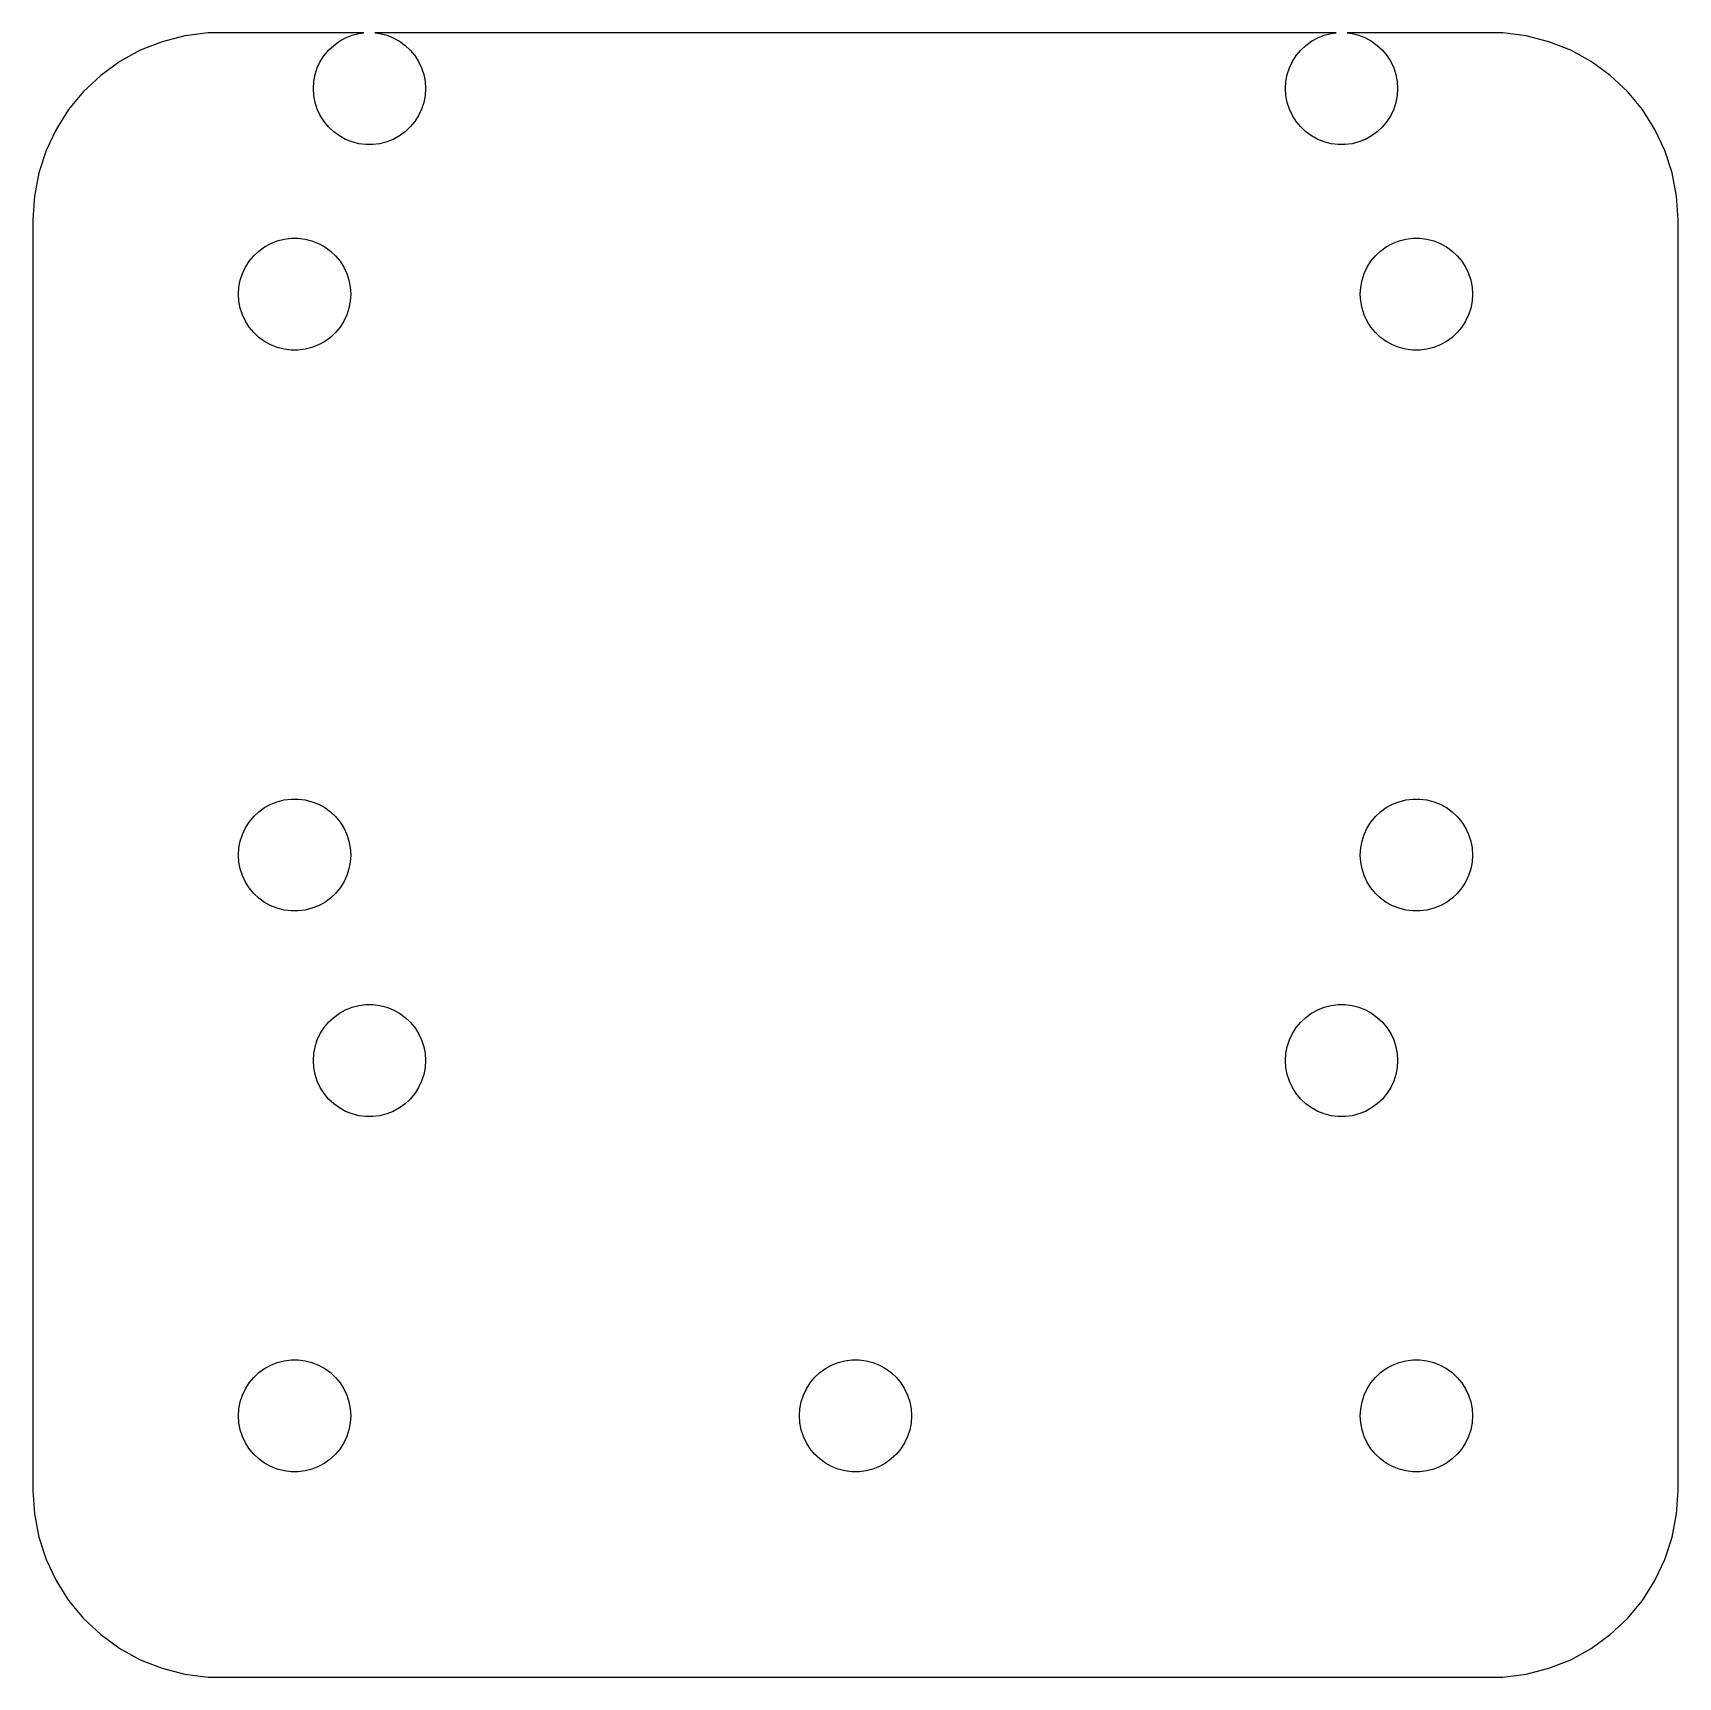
# Model space of a CAD drawing. Header units: metres. Extents: x -22 to 22, y -22 to 22.
import ezdxf

# ---------------------------------------------------------------- set-up
doc = ezdxf.new("R2010")
doc.units = ezdxf.units.M

msp = doc.modelspace()

# ---------------------------------------------------------------- linework, layer by layer
for p, q in [((-18.5451, 21.7553), (-19.1289, 21.5241)), ((-17.9369, 21.9114), (-18.5451, 21.7553)), ((-17.3139, 21.9901), (-17.9369, 21.9114)), ((-13.1488, 21.9901), (-17.3139, 21.9901)), ((-14.0934, 21.5268), (-13.9561, 21.6558)), ((-13.9561, 21.6558), (-13.8037, 21.7665)), ((-13.8037, 21.7665), (-13.6387, 21.8572)), ((-13.6387, 21.8572), (-13.4635, 21.9266)), ((-13.4635, 21.9266), (-13.2811, 21.9734)), ((-13.2811, 21.9734), (-13.1488, 21.9901)), ((12.8511, 21.9901), (-12.8511, 21.9901)), ((-12.8511, 21.9901), (-12.7189, 21.9734)), ((-12.7189, 21.9734), (-12.5365, 21.9266)), ((-12.5365, 21.9266), (-12.3613, 21.8572)), ((-12.3613, 21.8572), (-12.1963, 21.7665)), ((-12.1963, 21.7665), (-12.0439, 21.6558)), ((-12.0439, 21.6558), (-11.9065, 21.5268)), ((11.9065, 21.5268), (12.0439, 21.6558)), ((12.0439, 21.6558), (12.1963, 21.7665)), ((12.1963, 21.7665), (12.3613, 21.8572)), ((12.3613, 21.8572), (12.5365, 21.9266)), ((12.5365, 21.9266), (12.7189, 21.9734)), ((12.7189, 21.9734), (12.8511, 21.9901)), ((17.3139, 21.9901), (13.1488, 21.9901)), ((13.1488, 21.9901), (13.2811, 21.9734)), ((13.2811, 21.9734), (13.4635, 21.9266)), ((13.4635, 21.9266), (13.6387, 21.8572)), ((13.6387, 21.8572), (13.8037, 21.7665)), ((13.8037, 21.7665), (13.9561, 21.6558)), ((13.9561, 21.6558), (14.0934, 21.5268)), ((17.9369, 21.9114), (17.3139, 21.9901)), ((18.5451, 21.7553), (17.9369, 21.9114)), ((19.1289, 21.5241), (18.5451, 21.7553)), ((-19.6791, 21.2216), (-20.1871, 20.8526)), ((-19.1289, 21.5241), (-19.6791, 21.2216)), ((-14.3947, 21.0522), (-14.3145, 21.2226)), ((-14.3145, 21.2226), (-14.2135, 21.3817)), ((-14.2135, 21.3817), (-14.0934, 21.5268)), ((-11.9065, 21.5268), (-11.7865, 21.3817)), ((-11.7865, 21.3817), (-11.6855, 21.2226)), ((-11.6855, 21.2226), (-11.6053, 21.0522)), ((11.6053, 21.0522), (11.6855, 21.2226)), ((11.6855, 21.2226), (11.7865, 21.3817)), ((11.7865, 21.3817), (11.9065, 21.5268)), ((14.0934, 21.5268), (14.2135, 21.3817)), ((14.2135, 21.3817), (14.3145, 21.2226)), ((14.3145, 21.2226), (14.3947, 21.0522)), ((19.6791, 21.2216), (19.1289, 21.5241)), ((20.1871, 20.8526), (19.6791, 21.2216)), ((-20.1871, 20.8526), (-20.6448, 20.4227)), ((-14.5, 20.5), (-14.4882, 20.688)), ((-14.4882, 20.688), (-14.4529, 20.873)), ((-14.4529, 20.873), (-14.3947, 21.0522)), ((-11.6053, 21.0522), (-11.5471, 20.873)), ((-11.5471, 20.873), (-11.5118, 20.688)), ((-11.5118, 20.688), (-11.5, 20.5)), ((11.5, 20.5), (11.5118, 20.688)), ((11.5118, 20.688), (11.5471, 20.873)), ((11.5471, 20.873), (11.6053, 21.0522)), ((14.3947, 21.0522), (14.4529, 20.873)), ((14.4529, 20.873), (14.4882, 20.688)), ((14.4882, 20.688), (14.5, 20.5)), ((20.6448, 20.4227), (20.1871, 20.8526)), ((-20.6448, 20.4227), (-21.0451, 19.9389)), ((-14.4882, 20.312), (-14.5, 20.5)), ((-14.4529, 20.127), (-14.4882, 20.312)), ((-11.5118, 20.312), (-11.5471, 20.127)), ((-11.5, 20.5), (-11.5118, 20.312)), ((11.5118, 20.312), (11.5, 20.5)), ((11.5471, 20.127), (11.5118, 20.312)), ((14.4882, 20.312), (14.4529, 20.127)), ((14.5, 20.5), (14.4882, 20.312)), ((21.0451, 19.9389), (20.6448, 20.4227)), ((-21.0451, 19.9389), (-21.3815, 19.4088)), ((-14.3947, 19.9478), (-14.4529, 20.127)), ((-14.3145, 19.7774), (-14.3947, 19.9478)), ((-11.6053, 19.9478), (-11.6855, 19.7774)), ((-11.5471, 20.127), (-11.6053, 19.9478)), ((11.6053, 19.9478), (11.5471, 20.127)), ((11.6855, 19.7774), (11.6053, 19.9478)), ((14.3947, 19.9478), (14.3145, 19.7774)), ((14.4529, 20.127), (14.3947, 19.9478)), ((21.3815, 19.4088), (21.0451, 19.9389)), ((-21.3815, 19.4088), (-21.6489, 18.8406)), ((-14.2135, 19.6183), (-14.3145, 19.7774)), ((-14.0934, 19.4732), (-14.2135, 19.6183)), ((-13.9561, 19.3442), (-14.0934, 19.4732)), ((-11.9065, 19.4732), (-12.0439, 19.3442)), ((-11.7865, 19.6183), (-11.9065, 19.4732)), ((-11.6855, 19.7774), (-11.7865, 19.6183)), ((11.7865, 19.6183), (11.6855, 19.7774)), ((11.9065, 19.4732), (11.7865, 19.6183)), ((12.0439, 19.3442), (11.9065, 19.4732)), ((14.0934, 19.4732), (13.9561, 19.3442)), ((14.2135, 19.6183), (14.0934, 19.4732)), ((14.3145, 19.7774), (14.2135, 19.6183)), ((21.6489, 18.8406), (21.3815, 19.4088)), ((-13.8037, 19.2335), (-13.9561, 19.3442)), ((-13.6387, 19.1427), (-13.8037, 19.2335)), ((-13.4635, 19.0734), (-13.6387, 19.1427)), ((-13.2811, 19.0266), (-13.4635, 19.0734)), ((-13.0942, 19.003), (-13.2811, 19.0266)), ((-12.9058, 19.003), (-13.0942, 19.003)), ((-12.7189, 19.0266), (-12.9058, 19.003)), ((-12.5365, 19.0734), (-12.7189, 19.0266)), ((-12.3613, 19.1427), (-12.5365, 19.0734)), ((-12.1963, 19.2335), (-12.3613, 19.1427)), ((-12.0439, 19.3442), (-12.1963, 19.2335)), ((12.1963, 19.2335), (12.0439, 19.3442)), ((12.3613, 19.1427), (12.1963, 19.2335)), ((12.5365, 19.0734), (12.3613, 19.1427)), ((12.7189, 19.0266), (12.5365, 19.0734)), ((12.9058, 19.003), (12.7189, 19.0266)), ((13.0942, 19.003), (12.9058, 19.003)), ((13.2811, 19.0266), (13.0942, 19.003)), ((13.4635, 19.0734), (13.2811, 19.0266)), ((13.6387, 19.1427), (13.4635, 19.0734)), ((13.8037, 19.2335), (13.6387, 19.1427)), ((13.9561, 19.3442), (13.8037, 19.2335)), ((-21.6489, 18.8406), (-21.8429, 18.2434)), ((21.8429, 18.2434), (21.6489, 18.8406)), ((-21.8429, 18.2434), (-21.9606, 17.6267)), ((21.9606, 17.6267), (21.8429, 18.2434)), ((-21.9606, 17.6267), (-22, 17)), ((22, 17), (21.9606, 17.6267)), ((-22, 17), (-22, -17)), ((22, -17), (22, 17)), ((-15.8037, 16.2665), (-15.6387, 16.3572)), ((-15.6387, 16.3572), (-15.4635, 16.4266)), ((-15.4635, 16.4266), (-15.2811, 16.4734)), ((-15.2811, 16.4734), (-15.0942, 16.497)), ((-15.0942, 16.497), (-14.9058, 16.497)), ((-14.9058, 16.497), (-14.7189, 16.4734)), ((-14.7189, 16.4734), (-14.5365, 16.4266)), ((-14.5365, 16.4266), (-14.3613, 16.3572)), ((-14.3613, 16.3572), (-14.1963, 16.2665)), ((14.1963, 16.2665), (14.3613, 16.3572)), ((14.3613, 16.3572), (14.5365, 16.4266)), ((14.5365, 16.4266), (14.7189, 16.4734)), ((14.7189, 16.4734), (14.9058, 16.497)), ((14.9058, 16.497), (15.0942, 16.497)), ((15.0942, 16.497), (15.2811, 16.4734)), ((15.2811, 16.4734), (15.4635, 16.4266)), ((15.4635, 16.4266), (15.6387, 16.3572)), ((15.6387, 16.3572), (15.8037, 16.2665)), ((-16.3145, 15.7226), (-16.2135, 15.8817)), ((-16.2135, 15.8817), (-16.0934, 16.0268)), ((-16.0934, 16.0268), (-15.9561, 16.1558)), ((-15.9561, 16.1558), (-15.8037, 16.2665)), ((-14.1963, 16.2665), (-14.0439, 16.1558)), ((-14.0439, 16.1558), (-13.9065, 16.0268)), ((-13.9065, 16.0268), (-13.7865, 15.8817)), ((-13.7865, 15.8817), (-13.6855, 15.7226)), ((13.6855, 15.7226), (13.7865, 15.8817)), ((13.7865, 15.8817), (13.9065, 16.0268)), ((13.9065, 16.0268), (14.0439, 16.1558)), ((14.0439, 16.1558), (14.1963, 16.2665)), ((15.8037, 16.2665), (15.9561, 16.1558)), ((15.9561, 16.1558), (16.0934, 16.0268)), ((16.0934, 16.0268), (16.2135, 15.8817)), ((16.2135, 15.8817), (16.3145, 15.7226)), ((-16.4529, 15.373), (-16.3947, 15.5522)), ((-16.3947, 15.5522), (-16.3145, 15.7226)), ((-13.6855, 15.7226), (-13.6053, 15.5522)), ((-13.6053, 15.5522), (-13.5471, 15.373)), ((13.5471, 15.373), (13.6053, 15.5522)), ((13.6053, 15.5522), (13.6855, 15.7226)), ((16.3145, 15.7226), (16.3947, 15.5522)), ((16.3947, 15.5522), (16.4529, 15.373)), ((-16.5, 15), (-16.4882, 15.188)), ((-16.4882, 14.812), (-16.5, 15)), ((-16.4882, 15.188), (-16.4529, 15.373)), ((-13.5471, 15.373), (-13.5118, 15.188)), ((-13.5118, 15.188), (-13.5, 15)), ((-13.5, 15), (-13.5118, 14.812)), ((13.5, 15), (13.5118, 15.188)), ((13.5118, 14.812), (13.5, 15)), ((13.5118, 15.188), (13.5471, 15.373)), ((16.4529, 15.373), (16.4882, 15.188)), ((16.4882, 15.188), (16.5, 15)), ((16.5, 15), (16.4882, 14.812)), ((-16.4529, 14.627), (-16.4882, 14.812)), ((-16.3947, 14.4478), (-16.4529, 14.627)), ((-13.5471, 14.627), (-13.6053, 14.4478)), ((-13.5118, 14.812), (-13.5471, 14.627)), ((13.5471, 14.627), (13.5118, 14.812)), ((13.6053, 14.4478), (13.5471, 14.627)), ((16.4529, 14.627), (16.3947, 14.4478)), ((16.4882, 14.812), (16.4529, 14.627)), ((-16.3145, 14.2774), (-16.3947, 14.4478)), ((-16.2135, 14.1183), (-16.3145, 14.2774)), ((-16.0934, 13.9732), (-16.2135, 14.1183)), ((-13.7865, 14.1183), (-13.9065, 13.9732)), ((-13.6855, 14.2774), (-13.7865, 14.1183)), ((-13.6053, 14.4478), (-13.6855, 14.2774)), ((13.6855, 14.2774), (13.6053, 14.4478)), ((13.7865, 14.1183), (13.6855, 14.2774)), ((13.9065, 13.9732), (13.7865, 14.1183)), ((16.2135, 14.1183), (16.0934, 13.9732)), ((16.3145, 14.2774), (16.2135, 14.1183)), ((16.3947, 14.4478), (16.3145, 14.2774)), ((-15.9561, 13.8442), (-16.0934, 13.9732)), ((-15.8037, 13.7335), (-15.9561, 13.8442)), ((-15.6387, 13.6427), (-15.8037, 13.7335)), ((-15.4635, 13.5734), (-15.6387, 13.6427)), ((-14.3613, 13.6427), (-14.5365, 13.5734)), ((-14.1963, 13.7335), (-14.3613, 13.6427)), ((-14.0439, 13.8442), (-14.1963, 13.7335)), ((-13.9065, 13.9732), (-14.0439, 13.8442)), ((14.0439, 13.8442), (13.9065, 13.9732)), ((14.1963, 13.7335), (14.0439, 13.8442)), ((14.3613, 13.6427), (14.1963, 13.7335)), ((14.5365, 13.5734), (14.3613, 13.6427)), ((15.6387, 13.6427), (15.4635, 13.5734)), ((15.8037, 13.7335), (15.6387, 13.6427)), ((15.9561, 13.8442), (15.8037, 13.7335)), ((16.0934, 13.9732), (15.9561, 13.8442)), ((-15.2811, 13.5266), (-15.4635, 13.5734)), ((-15.0942, 13.5029), (-15.2811, 13.5266)), ((-14.9058, 13.5029), (-15.0942, 13.5029)), ((-14.7189, 13.5266), (-14.9058, 13.5029)), ((-14.5365, 13.5734), (-14.7189, 13.5266)), ((14.7189, 13.5266), (14.5365, 13.5734)), ((14.9058, 13.5029), (14.7189, 13.5266)), ((15.0942, 13.5029), (14.9058, 13.5029)), ((15.2811, 13.5266), (15.0942, 13.5029)), ((15.4635, 13.5734), (15.2811, 13.5266)), ((-15.8037, 1.26648), (-15.6387, 1.35724)), ((-15.6387, 1.35724), (-15.4635, 1.42657)), ((-15.4635, 1.42657), (-15.2811, 1.47342)), ((-15.2811, 1.47342), (-15.0942, 1.49704)), ((-15.0942, 1.49704), (-14.9058, 1.49704)), ((-14.9058, 1.49704), (-14.7189, 1.47342)), ((-14.7189, 1.47342), (-14.5365, 1.42657)), ((-14.5365, 1.42657), (-14.3613, 1.35724)), ((-14.3613, 1.35724), (-14.1963, 1.26648)), ((14.1963, 1.26648), (14.3613, 1.35724)), ((14.3613, 1.35724), (14.5365, 1.42657)), ((14.5365, 1.42657), (14.7189, 1.47342)), ((14.7189, 1.47342), (14.9058, 1.49704)), ((14.9058, 1.49704), (15.0942, 1.49704)), ((15.0942, 1.49704), (15.2811, 1.47342)), ((15.2811, 1.47342), (15.4635, 1.42657)), ((15.4635, 1.42657), (15.6387, 1.35724)), ((15.6387, 1.35724), (15.8037, 1.26648)), ((-16.3145, 0.722626), (-16.2135, 0.881668)), ((-16.2135, 0.881668), (-16.0934, 1.02681)), ((-16.0934, 1.02681), (-15.9561, 1.15576)), ((-15.9561, 1.15576), (-15.8037, 1.26648)), ((-14.1963, 1.26648), (-14.0439, 1.15576)), ((-14.0439, 1.15576), (-13.9065, 1.02681)), ((-13.9065, 1.02681), (-13.7865, 0.881668)), ((-13.7865, 0.881668), (-13.6855, 0.722626)), ((13.6855, 0.722626), (13.7865, 0.881668)), ((13.7865, 0.881668), (13.9065, 1.02681)), ((13.9065, 1.02681), (14.0439, 1.15576)), ((14.0439, 1.15576), (14.1963, 1.26648)), ((15.8037, 1.26648), (15.9561, 1.15576)), ((15.9561, 1.15576), (16.0934, 1.02681)), ((16.0934, 1.02681), (16.2135, 0.881668)), ((16.2135, 0.881668), (16.3145, 0.722626)), ((-16.4529, 0.373032), (-16.3947, 0.552185)), ((-16.3947, 0.552185), (-16.3145, 0.722626)), ((-13.6855, 0.722626), (-13.6053, 0.552185)), ((-13.6053, 0.552185), (-13.5471, 0.373032)), ((13.5471, 0.373032), (13.6053, 0.552185)), ((13.6053, 0.552185), (13.6855, 0.722626)), ((16.3145, 0.722626), (16.3947, 0.552185)), ((16.3947, 0.552185), (16.4529, 0.373032)), ((-16.5, 0), (-16.4882, 0.187988)), ((-16.4882, -0.187988), (-16.5, 0)), ((-16.4882, 0.187988), (-16.4529, 0.373032)), ((-13.5471, 0.373032), (-13.5118, 0.187988)), ((-13.5118, 0.187988), (-13.5, 0)), ((-13.5, 0), (-13.5118, -0.187988)), ((13.5, 0), (13.5118, 0.187988)), ((13.5118, -0.187988), (13.5, 0)), ((13.5118, 0.187988), (13.5471, 0.373032)), ((16.4529, 0.373032), (16.4882, 0.187988)), ((16.4882, 0.187988), (16.5, 0)), ((16.5, 0), (16.4882, -0.187988)), ((-16.4529, -0.373032), (-16.4882, -0.187988)), ((-16.3947, -0.552185), (-16.4529, -0.373032)), ((-13.5471, -0.373032), (-13.6053, -0.552185)), ((-13.5118, -0.187988), (-13.5471, -0.373032)), ((13.5471, -0.373032), (13.5118, -0.187988)), ((13.6053, -0.552185), (13.5471, -0.373032)), ((16.4529, -0.373032), (16.3947, -0.552185)), ((16.4882, -0.187988), (16.4529, -0.373032)), ((-16.3145, -0.722626), (-16.3947, -0.552185)), ((-16.2135, -0.881668), (-16.3145, -0.722626)), ((-13.6855, -0.722626), (-13.7865, -0.881668)), ((-13.6053, -0.552185), (-13.6855, -0.722626)), ((13.6855, -0.722626), (13.6053, -0.552185)), ((13.7865, -0.881668), (13.6855, -0.722626)), ((16.3145, -0.722626), (16.2135, -0.881668)), ((16.3947, -0.552185), (16.3145, -0.722626)), ((-16.0934, -1.02681), (-16.2135, -0.881668)), ((-15.9561, -1.15576), (-16.0934, -1.02681)), ((-15.8037, -1.26648), (-15.9561, -1.15576)), ((-15.6387, -1.35724), (-15.8037, -1.26648)), ((-14.1963, -1.26648), (-14.3613, -1.35724)), ((-14.0439, -1.15576), (-14.1963, -1.26648)), ((-13.9065, -1.02681), (-14.0439, -1.15576)), ((-13.7865, -0.881668), (-13.9065, -1.02681)), ((13.9065, -1.02681), (13.7865, -0.881668)), ((14.0439, -1.15576), (13.9065, -1.02681)), ((14.1963, -1.26648), (14.0439, -1.15576)), ((14.3613, -1.35724), (14.1963, -1.26648)), ((15.8037, -1.26648), (15.6387, -1.35724)), ((15.9561, -1.15576), (15.8037, -1.26648)), ((16.0934, -1.02681), (15.9561, -1.15576)), ((16.2135, -0.881668), (16.0934, -1.02681)), ((-15.4635, -1.42657), (-15.6387, -1.35724)), ((-15.2811, -1.47342), (-15.4635, -1.42657)), ((-15.0942, -1.49704), (-15.2811, -1.47342)), ((-14.9058, -1.49704), (-15.0942, -1.49704)), ((-14.7189, -1.47342), (-14.9058, -1.49704)), ((-14.5365, -1.42657), (-14.7189, -1.47342)), ((-14.3613, -1.35724), (-14.5365, -1.42657)), ((14.5365, -1.42657), (14.3613, -1.35724)), ((14.7189, -1.47342), (14.5365, -1.42657)), ((14.9058, -1.49704), (14.7189, -1.47342)), ((15.0942, -1.49704), (14.9058, -1.49704)), ((15.2811, -1.47342), (15.0942, -1.49704)), ((15.4635, -1.42657), (15.2811, -1.47342)), ((15.6387, -1.35724), (15.4635, -1.42657)), ((-14.0934, -4.47318), (-13.9561, -4.34422)), ((-13.9561, -4.34422), (-13.8037, -4.23351)), ((-13.8037, -4.23351), (-13.6387, -4.14275)), ((-13.6387, -4.14275), (-13.4635, -4.07341)), ((-13.4635, -4.07341), (-13.2811, -4.02657)), ((-13.2811, -4.02657), (-13.0942, -4.00294)), ((-13.0942, -4.00294), (-12.9058, -4.00294)), ((-12.9058, -4.00294), (-12.7189, -4.02657)), ((-12.7189, -4.02657), (-12.5365, -4.07341)), ((-12.5365, -4.07341), (-12.3613, -4.14275)), ((-12.3613, -4.14275), (-12.1963, -4.23351)), ((-12.1963, -4.23351), (-12.0439, -4.34422)), ((-12.0439, -4.34422), (-11.9065, -4.47318)), ((11.9065, -4.47318), (12.0439, -4.34422)), ((12.0439, -4.34422), (12.1963, -4.23351)), ((12.1963, -4.23351), (12.3613, -4.14275)), ((12.3613, -4.14275), (12.5365, -4.07341)), ((12.5365, -4.07341), (12.7189, -4.02657)), ((12.7189, -4.02657), (12.9058, -4.00294)), ((12.9058, -4.00294), (13.0942, -4.00294)), ((13.0942, -4.00294), (13.2811, -4.02657)), ((13.2811, -4.02657), (13.4635, -4.07341)), ((13.4635, -4.07341), (13.6387, -4.14275)), ((13.6387, -4.14275), (13.8037, -4.23351)), ((13.8037, -4.23351), (13.9561, -4.34422)), ((13.9561, -4.34422), (14.0934, -4.47318)), ((-14.3947, -4.9478), (-14.3145, -4.77736)), ((-14.3145, -4.77736), (-14.2135, -4.61832)), ((-14.2135, -4.61832), (-14.0934, -4.47318)), ((-11.9065, -4.47318), (-11.7865, -4.61832)), ((-11.7865, -4.61832), (-11.6855, -4.77736)), ((-11.6855, -4.77736), (-11.6053, -4.9478)), ((11.6053, -4.9478), (11.6855, -4.77736)), ((11.6855, -4.77736), (11.7865, -4.61832)), ((11.7865, -4.61832), (11.9065, -4.47318)), ((14.0934, -4.47318), (14.2135, -4.61832)), ((14.2135, -4.61832), (14.3145, -4.77736)), ((14.3145, -4.77736), (14.3947, -4.9478)), ((-14.4882, -5.312), (-14.4529, -5.12695)), ((-14.4529, -5.12695), (-14.3947, -4.9478)), ((-11.6053, -4.9478), (-11.5471, -5.12695)), ((-11.5471, -5.12695), (-11.5118, -5.312)), ((11.5118, -5.312), (11.5471, -5.12695)), ((11.5471, -5.12695), (11.6053, -4.9478)), ((14.3947, -4.9478), (14.4529, -5.12695)), ((14.4529, -5.12695), (14.4882, -5.312)), ((-14.5, -5.5), (-14.4882, -5.312)), ((-14.4882, -5.68799), (-14.5, -5.5)), ((-14.4529, -5.87303), (-14.4882, -5.68799)), ((-11.5118, -5.68799), (-11.5471, -5.87303)), ((-11.5118, -5.312), (-11.5, -5.5)), ((-11.5, -5.5), (-11.5118, -5.68799)), ((11.5, -5.5), (11.5118, -5.312)), ((11.5118, -5.68799), (11.5, -5.5)), ((11.5471, -5.87303), (11.5118, -5.68799)), ((14.4882, -5.68799), (14.4529, -5.87303)), ((14.4882, -5.312), (14.5, -5.5)), ((14.5, -5.5), (14.4882, -5.68799)), ((-14.3947, -6.05219), (-14.4529, -5.87303)), ((-14.3145, -6.22263), (-14.3947, -6.05219)), ((-11.6053, -6.05219), (-11.6855, -6.22263)), ((-11.5471, -5.87303), (-11.6053, -6.05219)), ((11.6053, -6.05219), (11.5471, -5.87303)), ((11.6855, -6.22263), (11.6053, -6.05219)), ((14.3947, -6.05219), (14.3145, -6.22263)), ((14.4529, -5.87303), (14.3947, -6.05219)), ((-14.2135, -6.38167), (-14.3145, -6.22263)), ((-14.0934, -6.52681), (-14.2135, -6.38167)), ((-13.9561, -6.65576), (-14.0934, -6.52681)), ((-11.9065, -6.52681), (-12.0439, -6.65576)), ((-11.7865, -6.38167), (-11.9065, -6.52681)), ((-11.6855, -6.22263), (-11.7865, -6.38167)), ((11.7865, -6.38167), (11.6855, -6.22263)), ((11.9065, -6.52681), (11.7865, -6.38167)), ((12.0439, -6.65576), (11.9065, -6.52681)), ((14.0934, -6.52681), (13.9561, -6.65576)), ((14.2135, -6.38167), (14.0934, -6.52681)), ((14.3145, -6.22263), (14.2135, -6.38167)), ((-13.8037, -6.76648), (-13.9561, -6.65576)), ((-13.6387, -6.85724), (-13.8037, -6.76648)), ((-13.4635, -6.92657), (-13.6387, -6.85724)), ((-13.2811, -6.97342), (-13.4635, -6.92657)), ((-13.0942, -6.99704), (-13.2811, -6.97342)), ((-12.9058, -6.99704), (-13.0942, -6.99704)), ((-12.7189, -6.97342), (-12.9058, -6.99704)), ((-12.5365, -6.92657), (-12.7189, -6.97342)), ((-12.3613, -6.85724), (-12.5365, -6.92657)), ((-12.1963, -6.76648), (-12.3613, -6.85724)), ((-12.0439, -6.65576), (-12.1963, -6.76648)), ((12.1963, -6.76648), (12.0439, -6.65576)), ((12.3613, -6.85724), (12.1963, -6.76648)), ((12.5365, -6.92657), (12.3613, -6.85724)), ((12.7189, -6.97342), (12.5365, -6.92657)), ((12.9058, -6.99704), (12.7189, -6.97342)), ((13.0942, -6.99704), (12.9058, -6.99704)), ((13.2811, -6.97342), (13.0942, -6.99704)), ((13.4635, -6.92657), (13.2811, -6.97342)), ((13.6387, -6.85724), (13.4635, -6.92657)), ((13.8037, -6.76648), (13.6387, -6.85724)), ((13.9561, -6.65576), (13.8037, -6.76648)), ((-15.6387, -13.6427), (-15.4635, -13.5734)), ((-15.4635, -13.5734), (-15.2811, -13.5266)), ((-15.2811, -13.5266), (-15.0942, -13.5029)), ((-15.0942, -13.5029), (-14.9058, -13.5029)), ((-14.9058, -13.5029), (-14.7189, -13.5266)), ((-14.7189, -13.5266), (-14.5365, -13.5734)), ((-14.5365, -13.5734), (-14.3613, -13.6427)), ((-0.638657, -13.6427), (-0.463516, -13.5734)), ((-0.463516, -13.5734), (-0.281067, -13.5266)), ((-0.281067, -13.5266), (-0.094177, -13.5029)), ((-0.094177, -13.5029), (0.094177, -13.5029)), ((0.094177, -13.5029), (0.281067, -13.5266)), ((0.281067, -13.5266), (0.463516, -13.5734)), ((0.463516, -13.5734), (0.638657, -13.6427)), ((14.3613, -13.6427), (14.5365, -13.5734)), ((14.5365, -13.5734), (14.7189, -13.5266)), ((14.7189, -13.5266), (14.9058, -13.5029)), ((14.9058, -13.5029), (15.0942, -13.5029)), ((15.0942, -13.5029), (15.2811, -13.5266)), ((15.2811, -13.5266), (15.4635, -13.5734)), ((15.4635, -13.5734), (15.6387, -13.6427)), ((-16.2135, -14.1183), (-16.0934, -13.9732)), ((-16.0934, -13.9732), (-15.9561, -13.8442)), ((-15.9561, -13.8442), (-15.8037, -13.7335)), ((-15.8037, -13.7335), (-15.6387, -13.6427)), ((-14.3613, -13.6427), (-14.1963, -13.7335)), ((-14.1963, -13.7335), (-14.0439, -13.8442)), ((-14.0439, -13.8442), (-13.9065, -13.9732)), ((-13.9065, -13.9732), (-13.7865, -14.1183)), ((-1.21352, -14.1183), (-1.09344, -13.9732)), ((-1.09344, -13.9732), (-0.956131, -13.8442)), ((-0.956131, -13.8442), (-0.803726, -13.7335)), ((-0.803726, -13.7335), (-0.638657, -13.6427)), ((0.638657, -13.6427), (0.803726, -13.7335)), ((0.803726, -13.7335), (0.956131, -13.8442)), ((0.956131, -13.8442), (1.09344, -13.9732)), ((1.09344, -13.9732), (1.21352, -14.1183)), ((13.7865, -14.1183), (13.9065, -13.9732)), ((13.9065, -13.9732), (14.0439, -13.8442)), ((14.0439, -13.8442), (14.1963, -13.7335)), ((14.1963, -13.7335), (14.3613, -13.6427)), ((15.6387, -13.6427), (15.8037, -13.7335)), ((15.8037, -13.7335), (15.9561, -13.8442)), ((15.9561, -13.8442), (16.0934, -13.9732)), ((16.0934, -13.9732), (16.2135, -14.1183)), ((-16.4529, -14.627), (-16.3947, -14.4478)), ((-16.3947, -14.4478), (-16.3145, -14.2774)), ((-16.3145, -14.2774), (-16.2135, -14.1183)), ((-13.7865, -14.1183), (-13.6855, -14.2774)), ((-13.6855, -14.2774), (-13.6053, -14.4478)), ((-13.6053, -14.4478), (-13.5471, -14.627)), ((-1.45287, -14.627), (-1.39465, -14.4478)), ((-1.39465, -14.4478), (-1.31445, -14.2774)), ((-1.31445, -14.2774), (-1.21352, -14.1183)), ((1.21352, -14.1183), (1.31445, -14.2774)), ((1.31445, -14.2774), (1.39465, -14.4478)), ((1.39465, -14.4478), (1.45287, -14.627)), ((13.5471, -14.627), (13.6053, -14.4478)), ((13.6053, -14.4478), (13.6855, -14.2774)), ((13.6855, -14.2774), (13.7865, -14.1183)), ((16.2135, -14.1183), (16.3145, -14.2774)), ((16.3145, -14.2774), (16.3947, -14.4478)), ((16.3947, -14.4478), (16.4529, -14.627)), ((-16.5, -15), (-16.4882, -14.812)), ((-16.4882, -14.812), (-16.4529, -14.627)), ((-13.5471, -14.627), (-13.5118, -14.812)), ((-13.5118, -14.812), (-13.5, -15)), ((-1.5, -15), (-1.48816, -14.812)), ((-1.48816, -14.812), (-1.45287, -14.627)), ((1.45287, -14.627), (1.48816, -14.812)), ((1.48816, -14.812), (1.5, -15)), ((13.5, -15), (13.5118, -14.812)), ((13.5118, -14.812), (13.5471, -14.627)), ((16.4529, -14.627), (16.4882, -14.812)), ((16.4882, -14.812), (16.5, -15)), ((-16.4882, -15.188), (-16.5, -15)), ((-16.4529, -15.373), (-16.4882, -15.188)), ((-16.3947, -15.5522), (-16.4529, -15.373)), ((-13.5471, -15.373), (-13.6053, -15.5522)), ((-13.5118, -15.188), (-13.5471, -15.373)), ((-13.5, -15), (-13.5118, -15.188)), ((-1.48816, -15.188), (-1.5, -15)), ((-1.45287, -15.373), (-1.48816, -15.188)), ((-1.39465, -15.5522), (-1.45287, -15.373)), ((1.45287, -15.373), (1.39465, -15.5522)), ((1.48816, -15.188), (1.45287, -15.373)), ((1.5, -15), (1.48816, -15.188)), ((13.5118, -15.188), (13.5, -15)), ((13.5471, -15.373), (13.5118, -15.188)), ((13.6053, -15.5522), (13.5471, -15.373)), ((16.4529, -15.373), (16.3947, -15.5522)), ((16.4882, -15.188), (16.4529, -15.373)), ((16.5, -15), (16.4882, -15.188)), ((-16.3145, -15.7226), (-16.3947, -15.5522)), ((-16.2135, -15.8817), (-16.3145, -15.7226)), ((-13.6855, -15.7226), (-13.7865, -15.8817)), ((-13.6053, -15.5522), (-13.6855, -15.7226)), ((-1.31445, -15.7226), (-1.39465, -15.5522)), ((-1.21352, -15.8817), (-1.31445, -15.7226)), ((1.31445, -15.7226), (1.21352, -15.8817)), ((1.39465, -15.5522), (1.31445, -15.7226)), ((13.6855, -15.7226), (13.6053, -15.5522)), ((13.7865, -15.8817), (13.6855, -15.7226)), ((16.3145, -15.7226), (16.2135, -15.8817)), ((16.3947, -15.5522), (16.3145, -15.7226)), ((-16.0934, -16.0268), (-16.2135, -15.8817)), ((-15.9561, -16.1558), (-16.0934, -16.0268)), ((-15.8037, -16.2665), (-15.9561, -16.1558)), ((-15.6387, -16.3572), (-15.8037, -16.2665)), ((-14.1963, -16.2665), (-14.3613, -16.3572)), ((-14.0439, -16.1558), (-14.1963, -16.2665)), ((-13.9065, -16.0268), (-14.0439, -16.1558)), ((-13.7865, -15.8817), (-13.9065, -16.0268)), ((-1.09344, -16.0268), (-1.21352, -15.8817)), ((-0.956131, -16.1558), (-1.09344, -16.0268)), ((-0.803726, -16.2665), (-0.956131, -16.1558)), ((-0.638657, -16.3572), (-0.803726, -16.2665)), ((0.803726, -16.2665), (0.638657, -16.3572)), ((0.956131, -16.1558), (0.803726, -16.2665)), ((1.09344, -16.0268), (0.956131, -16.1558)), ((1.21352, -15.8817), (1.09344, -16.0268)), ((13.9065, -16.0268), (13.7865, -15.8817)), ((14.0439, -16.1558), (13.9065, -16.0268)), ((14.1963, -16.2665), (14.0439, -16.1558)), ((14.3613, -16.3572), (14.1963, -16.2665)), ((15.8037, -16.2665), (15.6387, -16.3572)), ((15.9561, -16.1558), (15.8037, -16.2665)), ((16.0934, -16.0268), (15.9561, -16.1558)), ((16.2135, -15.8817), (16.0934, -16.0268)), ((-15.4635, -16.4266), (-15.6387, -16.3572)), ((-15.2811, -16.4734), (-15.4635, -16.4266)), ((-15.0942, -16.497), (-15.2811, -16.4734)), ((-14.9058, -16.497), (-15.0942, -16.497)), ((-14.7189, -16.4734), (-14.9058, -16.497)), ((-14.5365, -16.4266), (-14.7189, -16.4734)), ((-14.3613, -16.3572), (-14.5365, -16.4266)), ((-0.463516, -16.4266), (-0.638657, -16.3572)), ((-0.281067, -16.4734), (-0.463516, -16.4266)), ((-0.094177, -16.497), (-0.281067, -16.4734)), ((0.094177, -16.497), (-0.094177, -16.497)), ((0.281067, -16.4734), (0.094177, -16.497)), ((0.463516, -16.4266), (0.281067, -16.4734)), ((0.638657, -16.3572), (0.463516, -16.4266)), ((14.5365, -16.4266), (14.3613, -16.3572)), ((14.7189, -16.4734), (14.5365, -16.4266)), ((14.9058, -16.497), (14.7189, -16.4734)), ((15.0942, -16.497), (14.9058, -16.497)), ((15.2811, -16.4734), (15.0942, -16.497)), ((15.4635, -16.4266), (15.2811, -16.4734)), ((15.6387, -16.3572), (15.4635, -16.4266)), ((-22, -17), (-21.9606, -17.6267)), ((21.9606, -17.6267), (22, -17)), ((-21.9606, -17.6267), (-21.8429, -18.2434)), ((21.8429, -18.2434), (21.9606, -17.6267)), ((-21.8429, -18.2434), (-21.6489, -18.8406)), ((21.6489, -18.8406), (21.8429, -18.2434)), ((-21.6489, -18.8406), (-21.3815, -19.4088)), ((21.3815, -19.4088), (21.6489, -18.8406)), ((-21.3815, -19.4088), (-21.0451, -19.9389)), ((21.0451, -19.9389), (21.3815, -19.4088)), ((-21.0451, -19.9389), (-20.6448, -20.4227)), ((20.6448, -20.4227), (21.0451, -19.9389)), ((-20.6448, -20.4227), (-20.1871, -20.8526)), ((20.1871, -20.8526), (20.6448, -20.4227)), ((-20.1871, -20.8526), (-19.6791, -21.2216)), ((19.6791, -21.2216), (20.1871, -20.8526)), ((-19.6791, -21.2216), (-19.1289, -21.5241)), ((-19.1289, -21.5241), (-18.5451, -21.7553)), ((18.5451, -21.7553), (19.1289, -21.5241)), ((19.1289, -21.5241), (19.6791, -21.2216)), ((-18.5451, -21.7553), (-17.9369, -21.9114)), ((-17.9369, -21.9114), (-17.3139, -21.9901)), ((-17.3139, -21.9901), (17.3139, -21.9901)), ((17.3139, -21.9901), (17.9369, -21.9114)), ((17.9369, -21.9114), (18.5451, -21.7553))]:
    msp.add_line(p, q)

doc.saveas('drawing.dxf')
